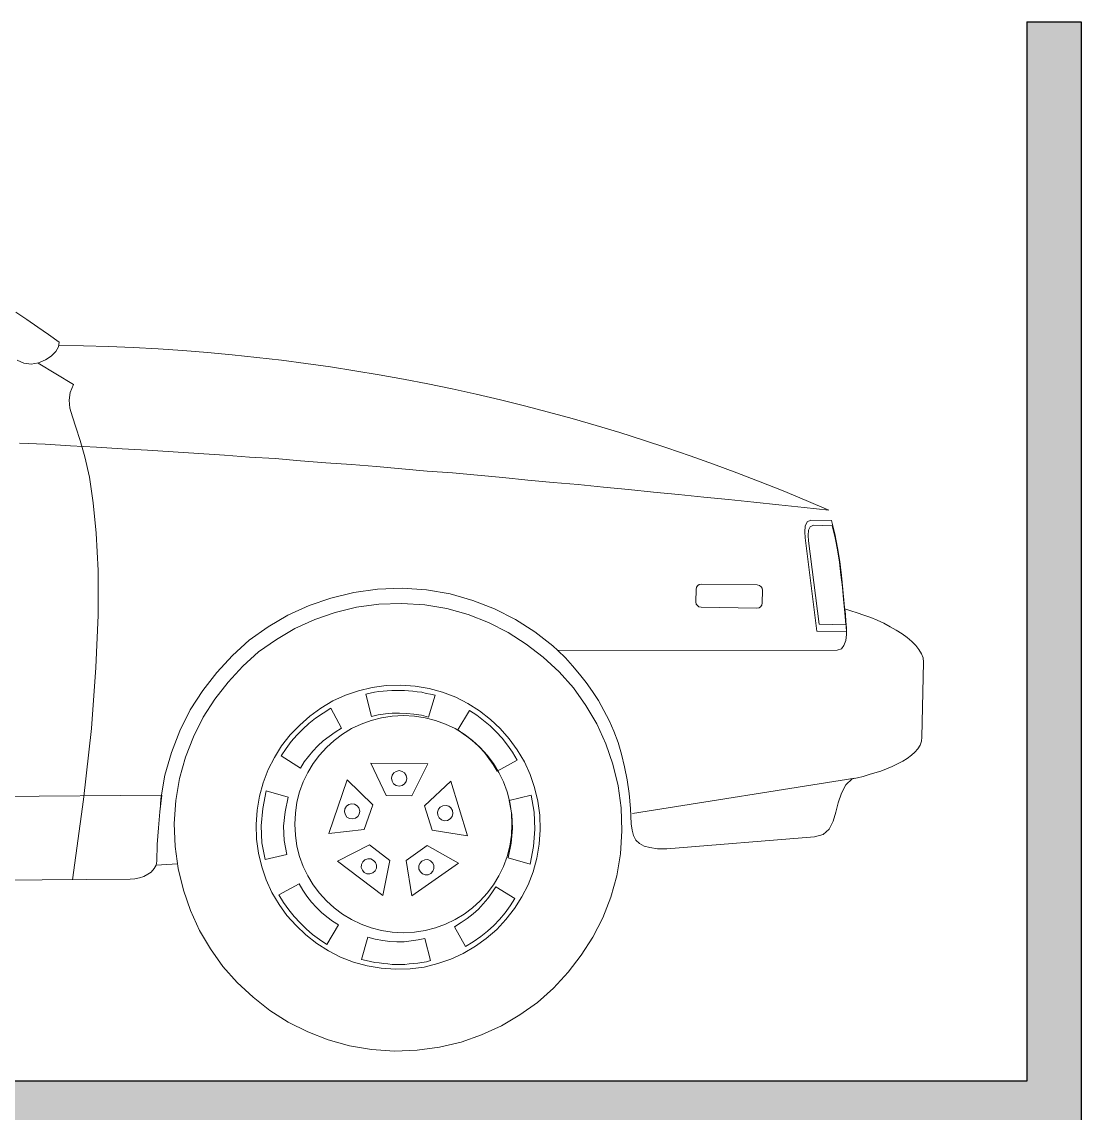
# Model space of a CAD drawing. Header units: metres. Extents: x 29392 to 32022, y 3934 to 33962.
# Drawn here: x 29701.293 to 29703.247, y 4060.283 to 4062.296 of the extents above; entities that cross this region are included whole.
import ezdxf

# ---------------------------------------------------------------- set-up
doc = ezdxf.new("R2010")
doc.units = ezdxf.units.M
doc.layers.add('finiture', color=7, linetype='Continuous', lineweight=20)

msp = doc.modelspace()

# ---------------------------------------------------------------- hatches: boundary and pattern name
at = {"transparency": 16777216}
h = msp.add_hatch(color=256, dxfattribs=at)
h.dxf.hatch_style = 1
h.paths.add_polyline_path([(29703.2467, 4062.2957), (29703.1467, 4062.2957), (29703.1467, 4060.3423), (29697.8355, 4060.3423), (29697.363, 4060.2423), (29703.1467, 4060.2423), (29703.1467, 4058.1888), (29703.2467, 4058.1888)])

# ---------------------------------------------------------------- linework, layer by layer
for p, q in [((29703.1467, 4062.2957), (29703.1467, 4060.3423)), ((29703.1467, 4062.2957), (29703.2467, 4062.2957)), ((29703.1467, 4062.2957), (29703.1467, 4060.3423)), ((29703.2467, 4062.2957), (29703.2467, 4058.1888)), ((29703.2467, 4062.2957), (29703.2467, 4058.1888)), ((29703.1467, 4060.3423), (29697.8355, 4060.3423))]:
    msp.add_line(p, q, dxfattribs=at)
at = {"layer": 'finiture', "transparency": 16777216}
for p, q in [((29701.2824, 4061.7606), (29701.3025, 4061.7468)), ((29701.3025, 4061.7468), (29701.3227, 4061.7329)), ((29701.3227, 4061.7329), (29701.3421, 4061.7189)), ((29701.3421, 4061.7189), (29701.3623, 4061.705)), ((29701.3623, 4061.705), (29701.3609, 4061.6967)), ((29701.347, 4061.6793), (29701.3366, 4061.6724)), ((29701.3561, 4061.6877), (29701.347, 4061.6793)), ((29701.3609, 4061.6967), (29701.3561, 4061.6877)), ((29701.297, 4061.6661), (29701.2845, 4061.6717)), ((29701.3102, 4061.6647), (29701.297, 4061.6661)), ((29701.3241, 4061.6668), (29701.3102, 4061.6647)), ((29701.3234, 4061.6661), (29701.3887, 4061.6272)), ((29701.3366, 4061.6724), (29701.3241, 4061.6668)), ((29701.3887, 4061.6272), (29701.3825, 4061.6119)), ((29701.3825, 4061.6119), (29701.3804, 4061.598)), ((29701.3804, 4061.598), (29701.3818, 4061.5834)), ((29701.3818, 4061.5834), (29701.3866, 4061.5674)), ((29701.3866, 4061.5674), (29701.3929, 4061.548)), ((29701.3929, 4061.548), (29701.4005, 4061.5237)), ((29701.2886, 4061.5188), (29701.3359, 4061.5167)), ((29701.4005, 4061.5237), (29701.4096, 4061.4938)), ((29701.3359, 4061.5167), (29701.3832, 4061.5139)), ((29701.3832, 4061.5139), (29701.4311, 4061.5112)), ((29701.4311, 4061.5112), (29701.4784, 4061.5084)), ((29701.4784, 4061.5084), (29701.5249, 4061.5056)), ((29701.5249, 4061.5056), (29701.5722, 4061.5028)), ((29701.5722, 4061.5028), (29701.6195, 4061.5)), ((29701.6195, 4061.5), (29701.6667, 4061.4965)), ((29701.4096, 4061.4938), (29701.4179, 4061.4562)), ((29701.6667, 4061.4965), (29701.7133, 4061.4931)), ((29701.7133, 4061.4931), (29701.7605, 4061.4903)), ((29701.7605, 4061.4903), (29701.8071, 4061.4861)), ((29701.8071, 4061.4861), (29701.8537, 4061.4827)), ((29701.8537, 4061.4827), (29701.9009, 4061.4792)), ((29701.9009, 4061.4792), (29701.9475, 4061.4757)), ((29701.9475, 4061.4757), (29701.994, 4061.4716)), ((29701.994, 4061.4716), (29702.0406, 4061.4674)), ((29702.0406, 4061.4674), (29702.0872, 4061.4639)), ((29702.0872, 4061.4639), (29702.1337, 4061.4597)), ((29702.1337, 4061.4597), (29702.1803, 4061.4556)), ((29701.4179, 4061.4562), (29701.4249, 4061.409)), ((29702.1803, 4061.4556), (29702.2262, 4061.4507)), ((29702.2262, 4061.4507), (29702.2727, 4061.4465)), ((29702.2727, 4061.4465), (29702.3193, 4061.4423)), ((29702.3193, 4061.4423), (29702.3658, 4061.4375)), ((29702.3658, 4061.4375), (29702.4117, 4061.4333)), ((29702.4117, 4061.4333), (29702.4583, 4061.4284)), ((29702.4583, 4061.4284), (29702.5042, 4061.4243)), ((29702.5042, 4061.4243), (29702.5507, 4061.4194)), ((29702.5507, 4061.4194), (29702.5966, 4061.4146)), ((29701.4249, 4061.409), (29701.4304, 4061.3527)), ((29702.5966, 4061.4146), (29702.6431, 4061.4097)), ((29702.6431, 4061.4097), (29702.689, 4061.4048)), ((29702.689, 4061.4048), (29702.7356, 4061.3999)), ((29702.7356, 4061.3999), (29702.7815, 4061.3951)), ((29702.7481, 4061.377), (29702.7411, 4061.3736)), ((29702.7863, 4061.3763), (29702.7481, 4061.377)), ((29702.7377, 4061.3659), (29702.737, 4061.3555)), ((29702.7411, 4061.3736), (29702.7377, 4061.3659)), ((29702.7439, 4061.3583), (29702.7432, 4061.3485)), ((29702.7467, 4061.3645), (29702.7439, 4061.3583)), ((29702.753, 4061.3673), (29702.7467, 4061.3645)), ((29702.7877, 4061.3666), (29702.753, 4061.3673)), ((29702.7926, 4061.3513), (29702.7863, 4061.3763)), ((29702.7933, 4061.3443), (29702.7877, 4061.3666)), ((29701.4304, 4061.3527), (29701.4339, 4061.2839)), ((29702.737, 4061.3555), (29702.7377, 4061.3443)), ((29702.7377, 4061.3443), (29702.7592, 4061.172)), ((29702.7432, 4061.3485), (29702.7439, 4061.3388)), ((29702.7439, 4061.3388), (29702.7634, 4061.1852)), ((29702.7974, 4061.3256), (29702.7926, 4061.3513)), ((29702.7974, 4061.3221), (29702.7933, 4061.3443)), ((29702.8016, 4061.3006), (29702.7974, 4061.3256)), ((29702.8009, 4061.2992), (29702.7974, 4061.3221)), ((29702.8037, 4061.2762), (29702.8009, 4061.2992)), ((29702.8044, 4061.2748), (29702.8016, 4061.3006)), ((29701.4339, 4061.2839), (29701.4339, 4061.2019)), ((29702.5396, 4061.2561), (29702.5424, 4061.2582)), ((29702.5424, 4061.2582), (29702.5465, 4061.2589)), ((29702.5465, 4061.2589), (29702.6494, 4061.2575)), ((29702.6494, 4061.2575), (29702.6536, 4061.2561)), ((29702.8065, 4061.2533), (29702.8037, 4061.2762)), ((29702.8072, 4061.2491), (29702.8044, 4061.2748)), ((29701.8631, 4061.2332), (29701.9055, 4061.2436)), ((29701.9055, 4061.2436), (29701.9493, 4061.2496)), ((29701.9493, 4061.2496), (29701.9945, 4061.2511)), ((29701.9945, 4061.2511), (29702.0397, 4061.2481)), ((29702.0397, 4061.2481), (29702.0828, 4061.2407)), ((29702.0828, 4061.2407), (29702.1251, 4061.2288)), ((29702.5361, 4061.2262), (29702.5368, 4061.2491)), ((29702.5368, 4061.2491), (29702.5375, 4061.2533)), ((29702.5375, 4061.2533), (29702.5396, 4061.2561)), ((29702.6536, 4061.2561), (29702.6564, 4061.254)), ((29702.6564, 4061.254), (29702.6584, 4061.2512)), ((29702.6584, 4061.2512), (29702.6591, 4061.2471)), ((29702.6591, 4061.2471), (29702.6584, 4061.2241)), ((29702.8086, 4061.2304), (29702.8065, 4061.2533)), ((29702.8099, 4061.2227), (29702.8072, 4061.2491)), ((29701.7839, 4061.2014), (29701.8232, 4061.2192)), ((29701.8232, 4061.2192), (29701.8631, 4061.2332)), ((29701.871, 4061.2067), (29701.9106, 4061.2165)), ((29701.9106, 4061.2165), (29701.9516, 4061.222)), ((29701.9516, 4061.222), (29701.994, 4061.2234)), ((29701.994, 4061.2234), (29702.0364, 4061.2206)), ((29702.0364, 4061.2206), (29702.0767, 4061.2137)), ((29702.1251, 4061.2288), (29702.1651, 4061.2132)), ((29702.5368, 4061.222), (29702.5361, 4061.2262)), ((29702.5389, 4061.2193), (29702.5368, 4061.222)), ((29702.5417, 4061.2172), (29702.5389, 4061.2193)), ((29702.5459, 4061.2165), (29702.5417, 4061.2172)), ((29702.6487, 4061.2144), (29702.5459, 4061.2165)), ((29702.6556, 4061.2172), (29702.6529, 4061.2151)), ((29702.6578, 4061.22), (29702.6556, 4061.2172)), ((29702.6584, 4061.2241), (29702.6578, 4061.22)), ((29702.8106, 4061.2067), (29702.8086, 4061.2304)), ((29702.812, 4061.197), (29702.8099, 4061.2227)), ((29701.4339, 4061.2019), (29701.4297, 4061.1053)), ((29701.7476, 4061.1799), (29701.7839, 4061.2014)), ((29701.8335, 4061.1936), (29701.871, 4061.2067)), ((29702.0767, 4061.2137), (29702.1164, 4061.2026)), ((29702.1164, 4061.2026), (29702.1539, 4061.188)), ((29702.1651, 4061.2132), (29702.2037, 4061.1939)), ((29702.6529, 4061.2151), (29702.6487, 4061.2144)), ((29702.8106, 4061.213), (29702.8217, 4061.2095)), ((29702.812, 4061.2026), (29702.8106, 4061.213)), ((29702.8127, 4061.1838), (29702.8106, 4061.2067)), ((29702.8127, 4061.1908), (29702.812, 4061.2026)), ((29702.8141, 4061.1713), (29702.812, 4061.197)), ((29702.8217, 4061.2095), (29702.8336, 4061.2061)), ((29702.8336, 4061.2061), (29702.8461, 4061.2019)), ((29702.8461, 4061.2019), (29702.8586, 4061.197)), ((29702.8586, 4061.197), (29702.8704, 4061.1922)), ((29701.7127, 4061.1554), (29701.7476, 4061.1799)), ((29701.7626, 4061.1567), (29701.7967, 4061.1769)), ((29701.7967, 4061.1769), (29701.8335, 4061.1936)), ((29702.1539, 4061.188), (29702.19, 4061.1699)), ((29702.2037, 4061.1939), (29702.2394, 4061.1709)), ((29702.7634, 4061.1852), (29702.8127, 4061.1838)), ((29702.8141, 4061.1782), (29702.8127, 4061.1908)), ((29702.8141, 4061.1657), (29702.8141, 4061.1782)), ((29702.8704, 4061.1922), (29702.8829, 4061.1866)), ((29702.8829, 4061.1866), (29702.8947, 4061.1804)), ((29702.8947, 4061.1804), (29702.9058, 4061.1741)), ((29701.7299, 4061.1338), (29701.7626, 4061.1567)), ((29702.19, 4061.1699), (29702.2234, 4061.1484)), ((29702.2394, 4061.1709), (29702.2726, 4061.1451)), ((29702.7592, 4061.172), (29702.8141, 4061.1713)), ((29702.8127, 4061.1546), (29702.8141, 4061.1657)), ((29702.9058, 4061.1741), (29702.9163, 4061.1671)), ((29702.9163, 4061.1671), (29702.926, 4061.1602)), ((29702.926, 4061.1602), (29702.9343, 4061.1532)), ((29701.6814, 4061.127), (29701.7127, 4061.1554)), ((29702.2234, 4061.1484), (29702.2547, 4061.1241)), ((29702.2726, 4061.1451), (29702.2818, 4061.1366)), ((29702.2818, 4061.1366), (29702.7967, 4061.1372)), ((29702.2957, 4061.1227), (29702.2818, 4061.1366)), ((29702.7967, 4061.1372), (29702.8044, 4061.1394)), ((29702.8044, 4061.1394), (29702.8092, 4061.1456)), ((29702.8092, 4061.1456), (29702.8127, 4061.1546)), ((29702.9343, 4061.1532), (29702.942, 4061.1456)), ((29702.942, 4061.1456), (29702.9476, 4061.138)), ((29702.9476, 4061.138), (29702.9524, 4061.1303)), ((29701.6526, 4061.0961), (29701.6814, 4061.127)), ((29701.7008, 4061.1074), (29701.7299, 4061.1338)), ((29702.2547, 4061.1241), (29702.2838, 4061.097)), ((29702.3089, 4061.1081), (29702.2957, 4061.1227)), ((29702.9524, 4061.1303), (29702.9552, 4061.1227)), ((29702.9552, 4061.1227), (29702.9559, 4061.115)), ((29701.4297, 4061.1053), (29701.4214, 4060.9927)), ((29701.6268, 4061.0629), (29701.6526, 4061.0961)), ((29701.6737, 4061.0782), (29701.7008, 4061.1074)), ((29702.2838, 4061.097), (29702.3103, 4061.0678)), ((29702.3214, 4061.0928), (29702.3089, 4061.1081)), ((29702.9559, 4061.115), (29702.9531, 4060.9767)), ((29701.6493, 4061.0469), (29701.6737, 4061.0782)), ((29702.3339, 4061.0775), (29702.3214, 4061.0928)), ((29702.3457, 4061.0608), (29702.3339, 4061.0775)), ((29701.6038, 4061.0272), (29701.6268, 4061.0629)), ((29701.8898, 4061.0539), (29701.9141, 4061.0622)), ((29701.9141, 4061.0622), (29701.9391, 4061.0685)), ((29701.9273, 4061.0559), (29701.9357, 4061.058)), ((29701.9378, 4061.0149), (29701.9273, 4061.0559)), ((29701.9357, 4061.058), (29701.9433, 4061.0594)), ((29701.9391, 4061.0685), (29701.9649, 4061.0719)), ((29701.9433, 4061.0594), (29701.9516, 4061.0608)), ((29701.9516, 4061.0608), (29701.9593, 4061.0615)), ((29701.9593, 4061.0615), (29701.9669, 4061.0622)), ((29701.9649, 4061.0719), (29701.992, 4061.0726)), ((29701.9669, 4061.0622), (29701.9753, 4061.0629)), ((29701.9753, 4061.0629), (29701.9829, 4061.0629)), ((29701.9829, 4061.0629), (29701.9906, 4061.0629)), ((29701.9906, 4061.0629), (29701.9989, 4061.0629)), ((29701.992, 4061.0726), (29702.0184, 4061.0705)), ((29701.9989, 4061.0629), (29702.0065, 4061.0622)), ((29702.0065, 4061.0622), (29702.0142, 4061.0615)), ((29702.0142, 4061.0615), (29702.0225, 4061.0601)), ((29702.0184, 4061.0705), (29702.0441, 4061.0664)), ((29702.0225, 4061.0601), (29702.0309, 4061.0594)), ((29702.0309, 4061.0594), (29702.0385, 4061.0573)), ((29702.0385, 4061.0573), (29702.0469, 4061.0559)), ((29702.0441, 4061.0664), (29702.0691, 4061.0594)), ((29702.0469, 4061.0559), (29702.0552, 4061.0539)), ((29702.0691, 4061.0594), (29702.0934, 4061.0504)), ((29702.3103, 4061.0678), (29702.3332, 4061.0351)), ((29702.3568, 4061.0441), (29702.3457, 4061.0608)), ((29701.6278, 4061.0135), (29701.6493, 4061.0469)), ((29701.8446, 4061.0302), (29701.8669, 4061.0434)), ((29701.8669, 4061.0434), (29701.8898, 4061.0539)), ((29702.0552, 4061.0539), (29702.0434, 4061.0135)), ((29702.0934, 4061.0504), (29702.1157, 4061.0386)), ((29702.1157, 4061.0386), (29702.1372, 4061.0254)), ((29702.3332, 4061.0351), (29702.3533, 4061.001)), ((29702.3666, 4061.0261), (29702.3568, 4061.0441)), ((29701.5845, 4060.9886), (29701.6038, 4061.0272)), ((29701.8057, 4060.999), (29701.8245, 4061.0156)), ((29701.8245, 4061.0156), (29701.8446, 4061.0302)), ((29701.8349, 4061.0115), (29701.8488, 4061.0212)), ((29701.8488, 4061.0212), (29701.8627, 4061.0302)), ((29701.8627, 4061.0302), (29701.8828, 4060.9934)), ((29701.9503, 4061.0177), (29701.9378, 4061.0149)), ((29701.9635, 4061.0198), (29701.9503, 4061.0177)), ((29701.976, 4061.0212), (29701.9635, 4061.0198)), ((29701.9899, 4061.0212), (29701.976, 4061.0212)), ((29702.0031, 4061.0205), (29701.9899, 4061.0212)), ((29702.0163, 4061.0191), (29702.0031, 4061.0205)), ((29702.0302, 4061.017), (29702.0163, 4061.0191)), ((29702.0434, 4061.0135), (29702.0302, 4061.017)), ((29702.0969, 4060.9899), (29702.1184, 4061.0261)), ((29702.1184, 4061.0261), (29702.1324, 4061.017)), ((29702.1324, 4061.017), (29702.1448, 4061.0073)), ((29702.1372, 4061.0254), (29702.1573, 4061.0094)), ((29702.3763, 4061.0073), (29702.3666, 4061.0261)), ((29701.6097, 4060.9774), (29701.6278, 4061.0135)), ((29701.7883, 4060.9809), (29701.8057, 4060.999)), ((29701.8113, 4060.9913), (29701.8224, 4061.0017)), ((29701.8224, 4061.0017), (29701.8349, 4061.0115)), ((29702.1448, 4061.0073), (29702.1567, 4060.9976)), ((29702.1567, 4060.9976), (29702.1678, 4060.9864)), ((29702.1573, 4061.0094), (29702.1754, 4060.9927)), ((29702.3533, 4061.001), (29702.37, 4060.9642)), ((29702.3846, 4060.9878), (29702.3763, 4061.0073)), ((29701.4214, 4060.9927), (29701.4068, 4060.862)), ((29701.5689, 4060.9486), (29701.5845, 4060.9886)), ((29701.5951, 4060.9399), (29701.6097, 4060.9774)), ((29701.7723, 4060.9607), (29701.7883, 4060.9809)), ((29701.7897, 4060.9684), (29701.8002, 4060.9802)), ((29701.8002, 4060.9802), (29701.8113, 4060.9913)), ((29701.8599, 4060.9781), (29701.8488, 4060.9698)), ((29701.871, 4060.9858), (29701.8599, 4060.9781)), ((29701.8828, 4060.9934), (29701.871, 4060.9858)), ((29702.1073, 4060.983), (29702.0969, 4060.9899)), ((29702.1177, 4060.9753), (29702.1073, 4060.983)), ((29702.1282, 4060.967), (29702.1177, 4060.9753)), ((29702.1678, 4060.9864), (29702.1789, 4060.9746)), ((29702.1754, 4060.9927), (29702.1921, 4060.9733)), ((29702.1789, 4060.9746), (29702.1886, 4060.9621)), ((29702.3929, 4060.967), (29702.3846, 4060.9878)), ((29702.9531, 4060.9767), (29702.9524, 4060.9691)), ((29701.7591, 4060.9392), (29701.7723, 4060.9607)), ((29701.7717, 4060.942), (29701.7807, 4060.9559)), ((29701.7807, 4060.9559), (29701.7897, 4060.9684)), ((29701.8391, 4060.9607), (29701.83, 4060.951)), ((29701.8488, 4060.9698), (29701.8391, 4060.9607)), ((29702.1372, 4060.958), (29702.1282, 4060.967)), ((29702.1462, 4060.9482), (29702.1372, 4060.958)), ((29702.1886, 4060.9621), (29702.1977, 4060.9489)), ((29702.1921, 4060.9733), (29702.2067, 4060.9531)), ((29702.37, 4060.9642), (29702.3832, 4060.9267)), ((29702.3992, 4060.9454), (29702.3929, 4060.967)), ((29702.9454, 4060.9552), (29702.9399, 4060.9489)), ((29702.9496, 4060.9621), (29702.9454, 4060.9552)), ((29702.9524, 4060.9691), (29702.9496, 4060.9621)), ((29701.557, 4060.9064), (29701.5689, 4060.9486)), ((29701.584, 4060.9003), (29701.5951, 4060.9399)), ((29701.7473, 4060.9169), (29701.7591, 4060.9392)), ((29701.8071, 4060.9197), (29701.7717, 4060.942)), ((29701.8217, 4060.9413), (29701.814, 4060.9309)), ((29701.83, 4060.951), (29701.8217, 4060.9413)), ((29702.1546, 4060.9371), (29702.1462, 4060.9482)), ((29702.1622, 4060.926), (29702.1546, 4060.9371)), ((29702.2067, 4060.9343), (29702.1699, 4060.9142)), ((29702.1977, 4060.9489), (29702.2067, 4060.9343)), ((29702.2067, 4060.9531), (29702.2199, 4060.9309)), ((29702.4048, 4060.9218), (29702.3992, 4060.9454)), ((29702.926, 4060.9371), (29702.9177, 4060.9322)), ((29702.9336, 4060.9434), (29702.926, 4060.9371)), ((29702.9399, 4060.9489), (29702.9336, 4060.9434)), ((29701.7383, 4060.8926), (29701.7473, 4060.9169)), ((29701.814, 4060.9309), (29701.8071, 4060.9197)), ((29702.042, 4060.9274), (29701.937, 4060.9288)), ((29701.937, 4060.9288), (29701.9649, 4060.869)), ((29701.9836, 4060.9135), (29701.9892, 4060.9149)), ((29701.9892, 4060.9149), (29701.9947, 4060.9135)), ((29702.0121, 4060.8683), (29702.042, 4060.9274)), ((29702.1699, 4060.9142), (29702.1622, 4060.926)), ((29702.2199, 4060.9309), (29702.2303, 4060.9079)), ((29702.3832, 4060.9267), (29702.3929, 4060.8871)), ((29702.4096, 4060.8982), (29702.4048, 4060.9218)), ((29702.8773, 4060.9142), (29702.8662, 4060.9107)), ((29702.8878, 4060.9183), (29702.8773, 4060.9142)), ((29702.8982, 4060.9225), (29702.8878, 4060.9183)), ((29702.9079, 4060.9274), (29702.8982, 4060.9225)), ((29702.9177, 4060.9322), (29702.9079, 4060.9274)), ((29701.5496, 4060.8632), (29701.557, 4060.9064)), ((29701.5771, 4060.86), (29701.584, 4060.9003)), ((29701.8933, 4060.8982), (29701.8592, 4060.7988)), ((29701.9405, 4060.8516), (29701.8933, 4060.8982)), ((29701.9746, 4060.901), (29701.976, 4060.9065)), ((29701.976, 4060.8954), (29701.9746, 4060.901)), ((29701.976, 4060.9065), (29701.9794, 4060.9107)), ((29701.9788, 4060.8905), (29701.976, 4060.8954)), ((29701.9794, 4060.9107), (29701.9836, 4060.9135)), ((29701.9947, 4060.9135), (29701.9989, 4060.9107)), ((29701.9989, 4060.9107), (29702.0017, 4060.9058)), ((29702.0017, 4060.8947), (29701.9989, 4060.8905)), ((29702.0017, 4060.9058), (29702.0031, 4060.9003)), ((29702.0031, 4060.9003), (29702.0017, 4060.8947)), ((29702.0844, 4060.8954), (29702.0357, 4060.8502)), ((29702.115, 4060.7946), (29702.0844, 4060.8954)), ((29702.2303, 4060.9079), (29702.2387, 4060.8836)), ((29702.4131, 4060.8725), (29702.4096, 4060.8982)), ((29702.8294, 4060.901), (29702.4194, 4060.8356)), ((29702.8245, 4060.8996), (29702.8127, 4060.8885)), ((29702.8343, 4060.9017), (29702.8245, 4060.8996)), ((29702.8447, 4060.9044), (29702.8343, 4060.9017)), ((29702.8558, 4060.9079), (29702.8447, 4060.9044)), ((29702.8662, 4060.9107), (29702.8558, 4060.9079)), ((29701.7313, 4060.8676), (29701.7383, 4060.8926)), ((29701.7376, 4060.8454), (29701.7438, 4060.878)), ((29701.7438, 4060.878), (29701.7842, 4060.8662)), ((29701.9836, 4060.8878), (29701.9788, 4060.8905)), ((29701.9892, 4060.8864), (29701.9836, 4060.8878)), ((29701.9947, 4060.8878), (29701.9892, 4060.8864)), ((29701.9989, 4060.8905), (29701.9947, 4060.8878)), ((29702.2387, 4060.8836), (29702.2449, 4060.8586)), ((29702.3929, 4060.8871), (29702.3985, 4060.8461)), ((29702.8127, 4060.8885), (29702.8044, 4060.8732)), ((29699.5102, 4060.8551), (29701.5513, 4060.8697)), ((29701.4068, 4060.862), (29701.3866, 4060.7133)), ((29701.5513, 4060.8697), (29701.5479, 4060.8391)), ((29701.5482, 4060.8422), (29701.5496, 4060.8632)), ((29701.5743, 4060.8176), (29701.5771, 4060.86)), ((29701.7272, 4060.8419), (29701.7313, 4060.8676)), ((29701.7842, 4060.8662), (29701.7786, 4060.8391)), ((29701.9649, 4060.869), (29702.0121, 4060.8683)), ((29702.1921, 4060.86), (29702.2324, 4060.8697)), ((29702.197, 4060.8343), (29702.1921, 4060.86)), ((29702.2324, 4060.8697), (29702.238, 4060.8384)), ((29702.2449, 4060.8586), (29702.2484, 4060.8329)), ((29702.4159, 4060.8454), (29702.4131, 4060.8725)), ((29702.7988, 4060.8558), (29702.794, 4060.8384)), ((29702.8044, 4060.8732), (29702.7988, 4060.8558)), ((29701.5479, 4060.8391), (29701.5451, 4060.8092)), ((29701.7251, 4060.8155), (29701.7272, 4060.8419)), ((29701.7348, 4060.8134), (29701.7376, 4060.8454)), ((29701.7786, 4060.8391), (29701.7758, 4060.8127)), ((29701.8884, 4060.8391), (29701.8891, 4060.8447)), ((29701.8898, 4060.8336), (29701.8884, 4060.8391)), ((29701.8891, 4060.8447), (29701.8919, 4060.8496)), ((29701.8919, 4060.8496), (29701.896, 4060.8523)), ((29701.896, 4060.8523), (29701.9009, 4060.8537)), ((29701.9009, 4060.8537), (29701.9065, 4060.853)), ((29701.9065, 4060.853), (29701.9113, 4060.8502)), ((29701.9113, 4060.8502), (29701.9148, 4060.8461)), ((29701.9155, 4060.8349), (29701.9127, 4060.8301)), ((29701.9148, 4060.8461), (29701.9162, 4060.8405)), ((29701.9162, 4060.8405), (29701.9155, 4060.8349)), ((29701.9245, 4060.8064), (29701.9405, 4060.8516)), ((29702.0357, 4060.8502), (29702.0496, 4060.8051)), ((29702.0594, 4060.8384), (29702.0615, 4060.844)), ((29702.0601, 4060.8329), (29702.0594, 4060.8384)), ((29702.0615, 4060.844), (29702.0649, 4060.8474)), ((29702.0649, 4060.8474), (29702.0698, 4060.8502)), ((29702.0698, 4060.8502), (29702.0754, 4060.8509)), ((29702.0754, 4060.8509), (29702.0809, 4060.8496)), ((29702.0809, 4060.8496), (29702.0844, 4060.8461)), ((29702.0844, 4060.8461), (29702.0872, 4060.8412)), ((29702.0879, 4060.8356), (29702.0865, 4060.8301)), ((29702.0872, 4060.8412), (29702.0879, 4060.8356)), ((29702.1977, 4060.8085), (29702.197, 4060.8343)), ((29702.238, 4060.8384), (29702.2394, 4060.8072)), ((29702.3985, 4060.8461), (29702.3999, 4060.8037)), ((29702.4166, 4060.8169), (29702.4159, 4060.8454)), ((29702.794, 4060.8384), (29702.7891, 4060.8217)), ((29701.5757, 4060.7752), (29701.5743, 4060.8176)), ((29701.7258, 4060.7884), (29701.7251, 4060.8155)), ((29701.8926, 4060.8294), (29701.8898, 4060.8336)), ((29701.8974, 4060.8266), (29701.8926, 4060.8294)), ((29701.903, 4060.8259), (29701.8974, 4060.8266)), ((29701.9086, 4060.8273), (29701.903, 4060.8259)), ((29701.9127, 4060.8301), (29701.9086, 4060.8273)), ((29702.0629, 4060.828), (29702.0601, 4060.8329)), ((29702.067, 4060.8245), (29702.0629, 4060.828)), ((29702.0726, 4060.8224), (29702.067, 4060.8245)), ((29702.0781, 4060.8231), (29702.0726, 4060.8224)), ((29702.083, 4060.8259), (29702.0781, 4060.8231)), ((29702.0865, 4060.8301), (29702.083, 4060.8259)), ((29702.2484, 4060.8329), (29702.2491, 4060.8058)), ((29702.4187, 4060.8051), (29702.4166, 4060.8169)), ((29702.7891, 4060.8217), (29702.7821, 4060.8072)), ((29701.5451, 4060.8092), (29701.543, 4060.7787)), ((29701.7355, 4060.7821), (29701.7348, 4060.8134)), ((29701.7758, 4060.8127), (29701.7772, 4060.7863)), ((29701.8592, 4060.7988), (29701.9245, 4060.8064)), ((29702.0496, 4060.8051), (29702.115, 4060.7946)), ((29702.1956, 4060.7814), (29702.1977, 4060.8085)), ((29702.2394, 4060.8072), (29702.2366, 4060.7752)), ((29702.2491, 4060.8058), (29702.247, 4060.7793)), ((29702.3999, 4060.8037), (29702.3971, 4060.7613)), ((29702.4214, 4060.7953), (29702.4187, 4060.8051)), ((29702.4256, 4060.787), (29702.4214, 4060.7953)), ((29702.771, 4060.7974), (29702.755, 4060.7926)), ((29702.7821, 4060.8072), (29702.771, 4060.7974)), ((29701.543, 4060.7787), (29701.5423, 4060.7481)), ((29701.5812, 4060.7342), (29701.5757, 4060.7752)), ((29701.7293, 4060.7627), (29701.7258, 4060.7884)), ((29701.7418, 4060.7509), (29701.7355, 4060.7821)), ((29701.7772, 4060.7863), (29701.7821, 4060.7606)), ((29701.9343, 4060.7779), (29701.8752, 4060.7481)), ((29701.9718, 4060.7495), (29701.9343, 4060.7779)), ((29702.0406, 4060.7766), (29702.0017, 4060.7495)), ((29702.0983, 4060.7446), (29702.0406, 4060.7766)), ((29702.19, 4060.7543), (29702.1956, 4060.7814)), ((29702.2366, 4060.7752), (29702.2303, 4060.7425)), ((29702.247, 4060.7793), (29702.2428, 4060.7537)), ((29702.4319, 4060.7807), (29702.4256, 4060.787)), ((29702.4409, 4060.7759), (29702.4319, 4060.7807)), ((29702.4513, 4060.7731), (29702.4409, 4060.7759)), ((29702.755, 4060.7926), (29702.4826, 4060.771)), ((29701.7355, 4060.7377), (29701.7293, 4060.7627)), ((29701.7821, 4060.7606), (29701.7418, 4060.7509)), ((29702.2303, 4060.7425), (29702.19, 4060.7543)), ((29702.2428, 4060.7537), (29702.2359, 4060.7286)), ((29702.3971, 4060.7613), (29702.3902, 4060.721)), ((29702.4652, 4060.771), (29702.4513, 4060.7731)), ((29702.4826, 4060.771), (29702.4652, 4060.771)), ((29701.5375, 4060.7342), (29701.5319, 4060.728)), ((29701.5409, 4060.7405), (29701.5375, 4060.7342)), ((29701.5423, 4060.7481), (29701.5409, 4060.7405)), ((29701.541, 4060.7409), (29701.58, 4060.7431)), ((29701.591, 4060.6946), (29701.5812, 4060.7342)), ((29701.7438, 4060.7133), (29701.7355, 4060.7377)), ((29701.8752, 4060.7481), (29701.9586, 4060.6848)), ((29701.919, 4060.7363), (29701.9197, 4060.7418)), ((29701.9211, 4060.7314), (29701.919, 4060.7363)), ((29701.9197, 4060.7418), (29701.9218, 4060.7467)), ((29701.9218, 4060.7467), (29701.9259, 4060.7502)), ((29701.9259, 4060.7502), (29701.9315, 4060.7523)), ((29701.9315, 4060.7523), (29701.937, 4060.7523)), ((29701.937, 4060.7523), (29701.9419, 4060.7495)), ((29701.9419, 4060.7495), (29701.9454, 4060.7453)), ((29701.9475, 4060.7349), (29701.9447, 4060.73)), ((29701.9454, 4060.7453), (29701.9475, 4060.7405)), ((29701.9475, 4060.7405), (29701.9475, 4060.7349)), ((29701.9586, 4060.6848), (29701.9718, 4060.7495)), ((29702.0017, 4060.7495), (29702.0121, 4060.6842)), ((29702.0121, 4060.6842), (29702.0983, 4060.7446)), ((29702.0253, 4060.7391), (29702.0274, 4060.7439)), ((29702.0253, 4060.7335), (29702.0253, 4060.7391)), ((29702.0281, 4060.7286), (29702.0253, 4060.7335)), ((29702.0274, 4060.7439), (29702.0309, 4060.7481)), ((29702.0309, 4060.7481), (29702.0364, 4060.7502)), ((29702.0364, 4060.7502), (29702.042, 4060.7509)), ((29702.042, 4060.7509), (29702.0469, 4060.7488)), ((29702.0469, 4060.7488), (29702.051, 4060.7446)), ((29702.051, 4060.7446), (29702.0531, 4060.7398)), ((29702.0531, 4060.7342), (29702.051, 4060.7293)), ((29702.0531, 4060.7398), (29702.0531, 4060.7342)), ((29701.493, 4060.7147), (29699.3949, 4060.6988)), ((29701.5013, 4060.7154), (29701.493, 4060.7147)), ((29701.5103, 4060.7175), (29701.5013, 4060.7154)), ((29701.518, 4060.7196), (29701.5103, 4060.7175)), ((29701.5256, 4060.7238), (29701.518, 4060.7196)), ((29701.5319, 4060.728), (29701.5256, 4060.7238)), ((29701.7543, 4060.6904), (29701.7438, 4060.7133)), ((29701.9245, 4060.7272), (29701.9211, 4060.7314)), ((29701.9294, 4060.7245), (29701.9245, 4060.7272)), ((29701.935, 4060.7245), (29701.9294, 4060.7245)), ((29701.9405, 4060.7266), (29701.935, 4060.7245)), ((29701.9447, 4060.73), (29701.9405, 4060.7266)), ((29702.0323, 4060.7245), (29702.0281, 4060.7286)), ((29702.0371, 4060.7231), (29702.0323, 4060.7245)), ((29702.0427, 4060.7231), (29702.0371, 4060.7231)), ((29702.0476, 4060.7252), (29702.0427, 4060.7231)), ((29702.051, 4060.7293), (29702.0476, 4060.7252)), ((29702.2359, 4060.7286), (29702.2268, 4060.7043)), ((29702.3902, 4060.721), (29702.3791, 4060.6814)), ((29701.6042, 4060.6571), (29701.591, 4060.6946)), ((29701.7668, 4060.6862), (29701.8043, 4060.7064)), ((29701.8043, 4060.7064), (29701.8113, 4060.6946)), ((29701.8113, 4060.6946), (29701.8189, 4060.6835)), ((29702.1601, 4060.6897), (29702.1671, 4060.7008)), ((29702.1671, 4060.7008), (29702.2025, 4060.6793)), ((29702.2268, 4060.7043), (29702.215, 4060.6821)), ((29701.7675, 4060.6682), (29701.7543, 4060.6904)), ((29701.7758, 4060.6717), (29701.7668, 4060.6862)), ((29701.8189, 4060.6835), (29701.8273, 4060.6723)), ((29702.1442, 4060.6696), (29702.1525, 4060.6793)), ((29702.1525, 4060.6793), (29702.1601, 4060.6897)), ((29702.2025, 4060.6793), (29702.1935, 4060.6654)), ((29702.215, 4060.6821), (29702.2018, 4060.6605)), ((29702.3791, 4060.6814), (29702.3645, 4060.6438)), ((29701.6208, 4060.6202), (29701.6042, 4060.6571)), ((29701.7821, 4060.648), (29701.7675, 4060.6682)), ((29701.7855, 4060.6585), (29701.7758, 4060.6717)), ((29701.7953, 4060.6459), (29701.7855, 4060.6585)), ((29701.8273, 4060.6723), (29701.8363, 4060.6626)), ((29701.8363, 4060.6626), (29701.846, 4060.6536)), ((29701.846, 4060.6536), (29701.8557, 4060.6452)), ((29702.1254, 4060.6508), (29702.1351, 4060.6598)), ((29702.1351, 4060.6598), (29702.1442, 4060.6696)), ((29702.1845, 4060.6529), (29702.174, 4060.6404)), ((29702.1935, 4060.6654), (29702.1845, 4060.6529)), ((29702.2018, 4060.6605), (29702.1858, 4060.6404)), ((29701.7988, 4060.6293), (29701.7821, 4060.648)), ((29701.8064, 4060.6341), (29701.7953, 4060.6459)), ((29701.8175, 4060.623), (29701.8064, 4060.6341)), ((29701.8557, 4060.6452), (29701.8662, 4060.6376)), ((29701.8662, 4060.6376), (29701.8773, 4060.6306)), ((29702.0913, 4060.6272), (29702.1031, 4060.6348)), ((29702.1031, 4060.6348), (29702.1143, 4060.6425)), ((29702.1143, 4060.6425), (29702.1254, 4060.6508)), ((29702.174, 4060.6404), (29702.1636, 4060.6293)), ((29702.1858, 4060.6404), (29702.1692, 4060.6223)), ((29702.3645, 4060.6438), (29702.3464, 4060.6077)), ((29701.641, 4060.5862), (29701.6208, 4060.6202)), ((29701.8168, 4060.6119), (29701.7988, 4060.6293)), ((29701.8293, 4060.6126), (29701.8175, 4060.623)), ((29701.8418, 4060.6035), (29701.8293, 4060.6126)), ((29701.8773, 4060.6306), (29701.8557, 4060.5945)), ((29702.1115, 4060.5904), (29702.0913, 4060.6272)), ((29702.1518, 4060.6188), (29702.1393, 4060.6091)), ((29702.1692, 4060.6223), (29702.1497, 4060.6056)), ((29702.1636, 4060.6293), (29702.1518, 4060.6188)), ((29701.837, 4060.5959), (29701.8168, 4060.6119)), ((29701.8585, 4060.5827), (29701.837, 4060.5959)), ((29701.8557, 4060.5945), (29701.8418, 4060.6035)), ((29701.9197, 4060.5667), (29701.9315, 4060.6077)), ((29701.9315, 4060.6077), (29701.9447, 4060.6042)), ((29701.9447, 4060.6042), (29701.9586, 4060.6015)), ((29701.9586, 4060.6015), (29701.9718, 4060.6001)), ((29701.9718, 4060.6001), (29701.985, 4060.5994)), ((29701.985, 4060.5994), (29701.9982, 4060.5994)), ((29701.9982, 4060.5994), (29702.0114, 4060.6008)), ((29702.0114, 4060.6008), (29702.0239, 4060.6029)), ((29702.0239, 4060.6029), (29702.0364, 4060.6056)), ((29702.0364, 4060.6056), (29702.0469, 4060.5646)), ((29702.1254, 4060.5994), (29702.1115, 4060.5904)), ((29702.1393, 4060.6091), (29702.1254, 4060.5994)), ((29702.1497, 4060.6056), (29702.1296, 4060.591)), ((29702.3464, 4060.6077), (29702.3248, 4060.5744)), ((29701.6639, 4060.5535), (29701.641, 4060.5862)), ((29701.8808, 4060.5709), (29701.8585, 4060.5827)), ((29702.1073, 4060.5778), (29702.0844, 4060.5674)), ((29702.1296, 4060.591), (29702.1073, 4060.5778)), ((29702.3248, 4060.5744), (29702.3005, 4060.5431)), ((29701.6903, 4060.5243), (29701.6639, 4060.5535)), ((29701.9051, 4060.5619), (29701.8808, 4060.5709)), ((29701.9301, 4060.5549), (29701.9051, 4060.5619)), ((29701.928, 4060.5646), (29701.9197, 4060.5667)), ((29701.9364, 4060.5632), (29701.928, 4060.5646)), ((29701.9558, 4060.5507), (29701.9301, 4060.5549)), ((29701.944, 4060.5611), (29701.9364, 4060.5632)), ((29701.9523, 4060.5605), (29701.944, 4060.5611)), ((29701.9607, 4060.5591), (29701.9523, 4060.5605)), ((29701.9683, 4060.5584), (29701.9607, 4060.5591)), ((29701.976, 4060.5577), (29701.9683, 4060.5584)), ((29701.9843, 4060.5577), (29701.976, 4060.5577)), ((29701.992, 4060.5577), (29701.9843, 4060.5577)), ((29701.9996, 4060.5577), (29701.992, 4060.5577)), ((29702.0073, 4060.5584), (29701.9996, 4060.5577)), ((29702.0156, 4060.5591), (29702.0073, 4060.5584)), ((29702.035, 4060.5528), (29702.0093, 4060.5493)), ((29702.0232, 4060.5598), (29702.0156, 4060.5591)), ((29702.0309, 4060.5611), (29702.0232, 4060.5598)), ((29702.0392, 4060.5625), (29702.0309, 4060.5611)), ((29702.0601, 4060.5591), (29702.035, 4060.5528)), ((29702.0469, 4060.5646), (29702.0392, 4060.5625)), ((29702.0844, 4060.5674), (29702.0601, 4060.5591)), ((29701.9822, 4060.5486), (29701.9558, 4060.5507)), ((29702.0093, 4060.5493), (29701.9822, 4060.5486)), ((29702.3005, 4060.5431), (29702.2734, 4060.5139)), ((29701.7195, 4060.4972), (29701.6903, 4060.5243)), ((29702.2734, 4060.5139), (29702.2442, 4060.4875)), ((29701.7508, 4060.4729), (29701.7195, 4060.4972)), ((29701.7842, 4060.4514), (29701.7508, 4060.4729)), ((29702.2442, 4060.4875), (29702.2116, 4060.4645)), ((29701.8203, 4060.4333), (29701.7842, 4060.4514)), ((29702.2116, 4060.4645), (29702.1775, 4060.4444)), ((29701.8578, 4060.4187), (29701.8203, 4060.4333)), ((29702.1775, 4060.4444), (29702.1407, 4060.4277)), ((29701.8974, 4060.4076), (29701.8578, 4060.4187)), ((29702.1031, 4060.4145), (29702.0635, 4060.4048)), ((29702.1407, 4060.4277), (29702.1031, 4060.4145)), ((29701.9378, 4060.4006), (29701.8974, 4060.4076)), ((29701.9801, 4060.3978), (29701.9378, 4060.4006)), ((29702.0225, 4060.3992), (29701.9801, 4060.3978)), ((29702.0635, 4060.4048), (29702.0225, 4060.3992))]:
    msp.add_line(p, q, dxfattribs=at)
msp.add_circle((29701.9967, 4060.8163), 0.2002, dxfattribs=at)
msp.add_arc((29701.3279, 4058.0699), 3.629, 66.3881, 89.4734, dxfattribs=at)

doc.saveas('drawing.dxf')
